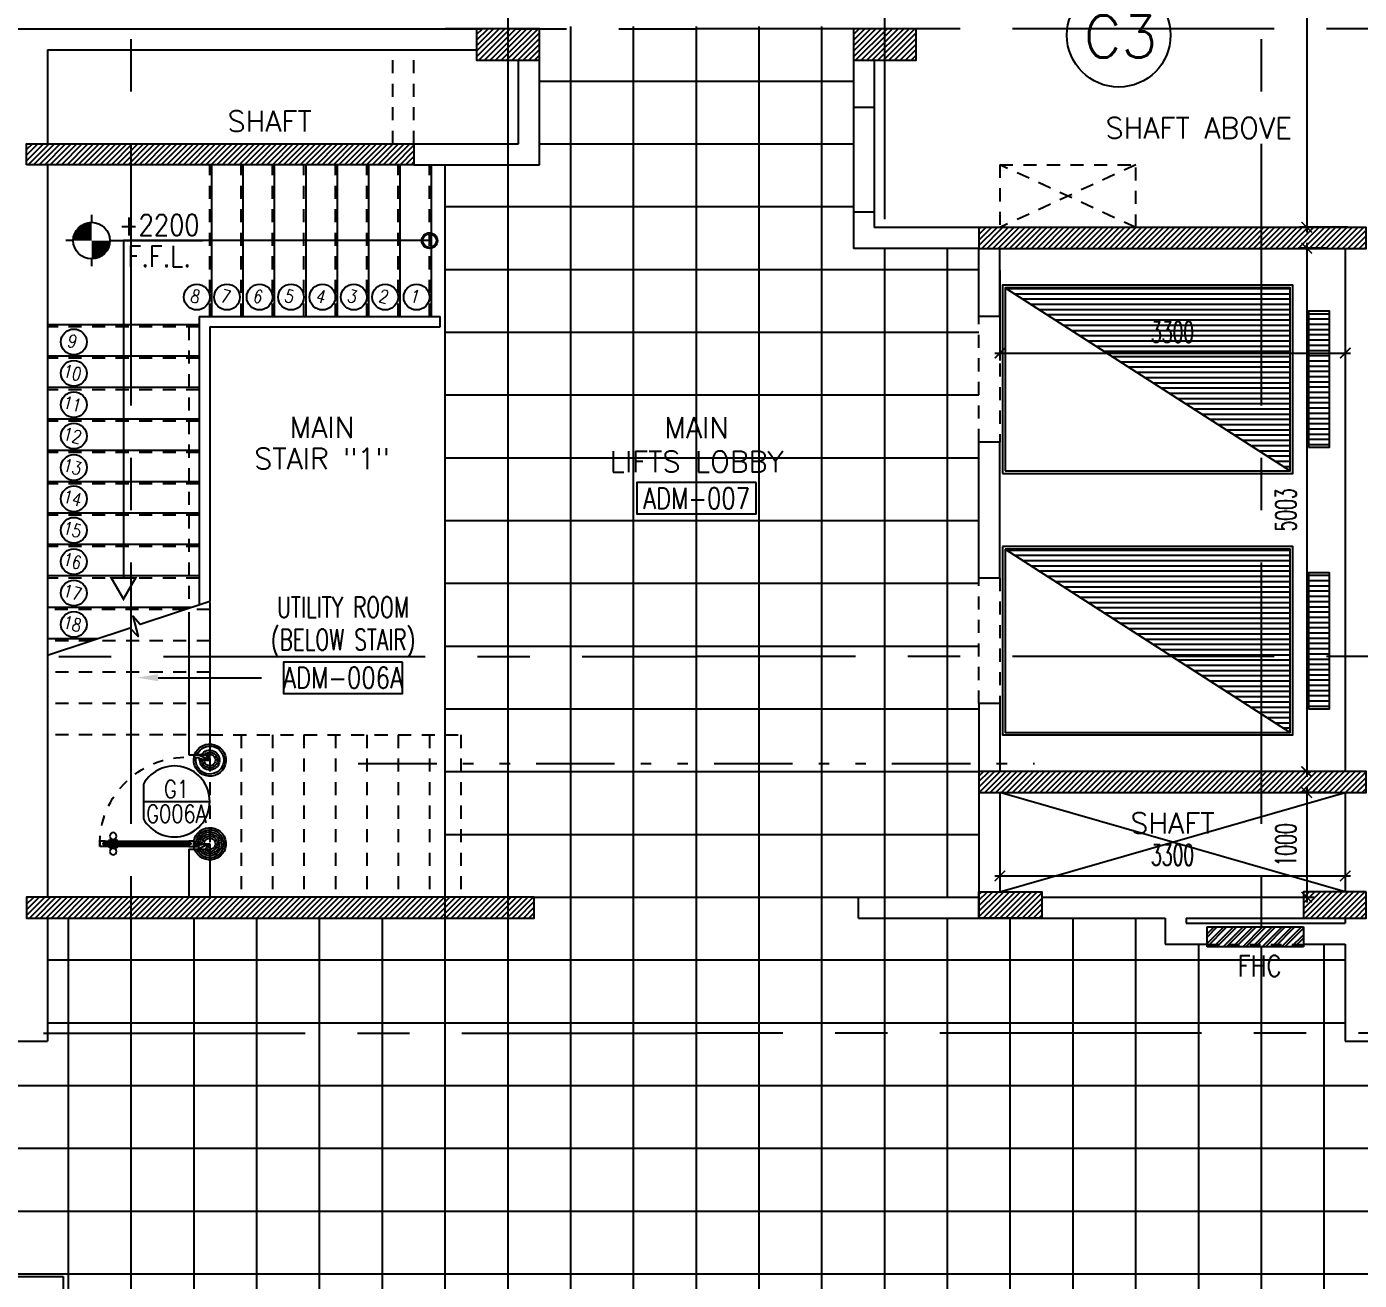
# Model space of a CAD drawing. Extents: x 417820 to 418166, y 43448 to 43632.
# Drawn here: x 417883.3 to 417896.03, y 43482.51 to 43494.49 of the extents above; entities that cross this region are included whole.
import ezdxf
from ezdxf.enums import TextEntityAlignment as Align

# ---------------------------------------------------------------- set-up
doc = ezdxf.new("R2010")
doc.units = 0
doc.header["$MEASUREMENT"] = 0
doc.header["$PDMODE"] = 3
doc.header["$PDSIZE"] = 0.1
for name, pattern in [('2DASHES', [1.7, 0.75, -0.25, 0.1, -0.25, 0.1, -0.25]), ('CENTERX2', [4, 2.5, -0.5, 0.5, -0.5]), ('HIDDEN', [0.375, 0.25, -0.125]), ('HIDDEN2', [0.1875, 0.125, -0.0625])]:
    doc.linetypes.add(name, pattern=pattern)
doc.layers.get('0').update_dxf_attribs({"linetype": 'CONTINUOUS'})
doc.layers.get('DEFPOINTS').update_dxf_attribs({"linetype": 'CONTINUOUS'})
for name, color, linetype in [('AXES', 11, 'CENTERX2'), ('CEILING', 4, 'CONTINUOUS'), ('ceiling-marker', 6, 'CONTINUOUS'), ('COL', 2, 'CONTINUOUS'), ('DIM', 4, 'CONTINUOUS'), ('DOOR', 11, 'CONTINUOUS'), ('DOOR-CR', 2, 'CONTINUOUS'), ('DOOR-NO', 3, 'CONTINUOUS'), ('EJ', 8, 'CONTINUOUS'), ('FHC', 2, 'CONTINUOUS'), ('HAT', 8, 'CONTINUOUS'), ('HIDDEN', 9, 'HIDDEN2'), ('IND-ES-L', 6, '2DASHES'), ('LEV-PL', 4, 'CONTINUOUS'), ('LIFTS', 4, 'CONTINUOUS'), ('ME-FIX', 3, 'CONTINUOUS'), ('RM-BOX', 11, 'CONTINUOUS'), ('RM-IND', 5, 'CONTINUOUS'), ('RM-NAME', 11, 'CONTINUOUS'), ('RM-NO', 11, 'CONTINUOUS'), ('SHAFT', 7, 'CONTINUOUS'), ('STR', 5, 'CONTINUOUS'), ('TXT', 2, 'CONTINUOUS'), ('WALL', 2, 'CONTINUOUS')]:
    doc.layers.add(name, color=color, linetype=linetype)
doc.styles.add('A-TXT200A', font='simplex.shx', dxfattribs={"width": 0.7, "height": 200})
doc.styles.add('ROMANS', font='ROMANS.shx', dxfattribs={"width": 0.6})
doc.styles.add('S', font='ROMANS.SHX')
doc.dimstyles.new('STANDARD in', dxfattribs={"dimtxt": 0.2, "dimasz": 0.1, "dimexe": 0.07, "dimexo": 0.05, "dimgap": 0.1, "dimtad": 1, "dimdec": 0, "dimlfac": 1000, "dimzin": 0, "dimdsep": 46, "dimtxsty": 'ROMANS', "dimblk": 'ARCHTICK', "dimcen": 0.05, "dimdle": 0.05, "dimclrd": 4, "dimclre": 4, "dimclrt": 2, "dimadec": 0, "dimazin": 0, "dimtfac": 1, "dimtdec": 0, "dimtmove": 2, "dimatfit": 3, "dimldrblk": 'ARCHTICK', "dimfxl": 0, "dimtolj": 1, "dimtzin": 0, "dimarcsym": 0})

# ---------------------------------------------------------------- blocks, each defined once
blk = doc.blocks.new('*X30')
at = {"color": 0}
for p, q in [((503899, 131750), (506612, 131750)), ((503977, 131700), (506612, 131700)), ((504055, 131650), (506612, 131650)), ((504132, 131600), (506612, 131600)), ((504210, 131550), (506612, 131550)), ((504288, 131500), (506612, 131500)), ((504366, 131450), (506612, 131450)), ((504444, 131400), (506612, 131400)), ((504522, 131350), (506612, 131350)), ((504600, 131300), (506612, 131300)), ((504677, 131250), (506612, 131250)), ((504755, 131200), (506612, 131200)), ((504833, 131150), (506612, 131150)), ((504911, 131100), (506612, 131100)), ((504989, 131050), (506612, 131050)), ((505067, 131000), (506612, 131000)), ((505145, 130950), (506612, 130950)), ((505222, 130900), (506612, 130900)), ((505300, 130850), (506612, 130850)), ((505378, 130800), (506612, 130800)), ((505456, 130750), (506612, 130750)), ((505534, 130700), (506612, 130700)), ((505612, 130650), (506612, 130650)), ((505690, 130600), (506612, 130600)), ((505767, 130550), (506612, 130550)), ((505845, 130500), (506612, 130500)), ((505923, 130450), (506612, 130450)), ((506001, 130400), (506612, 130400)), ((506079, 130350), (506612, 130350)), ((506157, 130300), (506612, 130300)), ((506235, 130250), (506612, 130250)), ((506312, 130200), (506612, 130200)), ((506390, 130150), (506612, 130150)), ((506468, 130100), (506612, 130100)), ((506546, 130050), (506612, 130050))]:
    blk.add_line(p, q, dxfattribs=at)
blk = doc.blocks.new('*X33')
at = {"color": 0}
for p, q in [((197839, 36035), (198015, 36211)), ((197839, 36088), (197962, 36211)), ((197839, 36141), (197909, 36211)), ((197839, 36194), (197856, 36211)), ((197868, 36011), (198068, 36211)), ((197921, 36011), (198121, 36211)), ((197974, 36011), (198174, 36211)), ((198027, 36011), (198227, 36211)), ((198080, 36011), (198280, 36211)), ((198133, 36011), (198333, 36211)), ((198186, 36011), (198386, 36211)), ((198239, 36011), (198439, 36211)), ((198292, 36011), (198492, 36211)), ((198345, 36011), (198545, 36211)), ((198398, 36011), (198598, 36211)), ((198451, 36011), (198651, 36211)), ((198504, 36011), (198704, 36211)), ((198557, 36011), (198757, 36211)), ((198610, 36011), (198810, 36211)), ((198663, 36011), (198863, 36211)), ((198716, 36011), (198916, 36211)), ((198769, 36011), (198969, 36211)), ((198822, 36011), (199022, 36211)), ((198875, 36011), (199075, 36211)), ((198928, 36011), (199128, 36211)), ((198981, 36011), (199181, 36211)), ((199034, 36011), (199234, 36211)), ((199088, 36011), (199288, 36211)), ((199141, 36011), (199341, 36211)), ((199194, 36011), (199394, 36211)), ((199247, 36011), (199447, 36211)), ((199300, 36011), (199500, 36211)), ((199353, 36011), (199553, 36211)), ((199406, 36011), (199606, 36211)), ((199459, 36011), (199659, 36211)), ((199512, 36011), (199712, 36211)), ((199565, 36011), (199765, 36211)), ((199618, 36011), (199818, 36211)), ((199671, 36011), (199871, 36211)), ((199724, 36011), (199924, 36211)), ((199777, 36011), (199977, 36211)), ((199830, 36011), (200030, 36211)), ((199883, 36011), (200083, 36211)), ((199936, 36011), (200136, 36211)), ((199989, 36011), (200189, 36211)), ((200042, 36011), (200242, 36211)), ((200095, 36011), (200295, 36211)), ((200148, 36011), (200348, 36211)), ((200201, 36011), (200401, 36211)), ((200254, 36011), (200454, 36211)), ((200307, 36011), (200507, 36211)), ((200360, 36011), (200560, 36211)), ((200413, 36011), (200613, 36211)), ((200466, 36011), (200666, 36211)), ((200519, 36011), (200719, 36211)), ((200572, 36011), (200772, 36211)), ((200625, 36011), (200825, 36211)), ((200678, 36011), (200878, 36211)), ((200732, 36011), (200932, 36211)), ((200785, 36011), (200985, 36211)), ((200838, 36011), (201038, 36211)), ((200891, 36011), (201091, 36211)), ((200944, 36011), (201144, 36211)), ((200997, 36011), (201197, 36211)), ((201050, 36011), (201250, 36211)), ((201103, 36011), (201303, 36211)), ((201156, 36011), (201356, 36211)), ((201209, 36011), (201409, 36211)), ((201262, 36011), (201462, 36211)), ((201315, 36011), (201515, 36211)), ((201368, 36011), (201539, 36182)), ((201421, 36011), (201539, 36129)), ((201474, 36011), (201539, 36076)), ((201527, 36011), (201539, 36023))]:
    blk.add_line(p, q, dxfattribs=at)
blk = doc.blocks.new('*X32')
at = {"color": 0}
for p, q in [((197839, 31209), (198041, 31411)), ((197839, 31262), (197988, 31411)), ((197839, 31315), (197935, 31411)), ((197839, 31368), (197882, 31411)), ((197894, 31211), (198094, 31411)), ((197947, 31211), (198147, 31411)), ((198000, 31211), (198200, 31411)), ((198053, 31211), (198253, 31411)), ((198106, 31211), (198306, 31411)), ((198159, 31211), (198359, 31411)), ((198212, 31211), (198412, 31411)), ((198265, 31211), (198465, 31411)), ((198318, 31211), (198518, 31411)), ((198371, 31211), (198571, 31411)), ((198424, 31211), (198624, 31411)), ((198477, 31211), (198677, 31411)), ((198530, 31211), (198730, 31411)), ((198583, 31211), (198783, 31411)), ((198636, 31211), (198836, 31411)), ((198689, 31211), (198889, 31411)), ((198742, 31211), (198942, 31411)), ((198795, 31211), (198995, 31411)), ((198848, 31211), (199048, 31411)), ((198901, 31211), (199101, 31411)), ((198954, 31211), (199154, 31411)), ((199007, 31211), (199207, 31411)), ((199060, 31211), (199260, 31411)), ((199114, 31211), (199314, 31411)), ((199167, 31211), (199367, 31411)), ((199220, 31211), (199420, 31411)), ((199273, 31211), (199473, 31411)), ((199326, 31211), (199526, 31411)), ((199379, 31211), (199579, 31411)), ((199432, 31211), (199632, 31411)), ((199485, 31211), (199685, 31411)), ((199538, 31211), (199738, 31411)), ((199591, 31211), (199791, 31411)), ((199644, 31211), (199844, 31411)), ((199697, 31211), (199897, 31411)), ((199750, 31211), (199950, 31411)), ((199803, 31211), (200003, 31411)), ((199856, 31211), (200056, 31411)), ((199909, 31211), (200109, 31411)), ((199962, 31211), (200162, 31411)), ((200015, 31211), (200215, 31411)), ((200068, 31211), (200268, 31411)), ((200121, 31211), (200321, 31411)), ((200174, 31211), (200374, 31411)), ((200227, 31211), (200427, 31411)), ((200280, 31211), (200480, 31411)), ((200333, 31211), (200533, 31411)), ((200386, 31211), (200586, 31411)), ((200439, 31211), (200639, 31411)), ((200492, 31211), (200692, 31411)), ((200545, 31211), (200745, 31411)), ((200598, 31211), (200798, 31411)), ((200651, 31211), (200851, 31411)), ((200704, 31211), (200904, 31411)), ((200758, 31211), (200958, 31411)), ((200811, 31211), (201011, 31411)), ((200864, 31211), (201064, 31411)), ((200917, 31211), (201117, 31411)), ((200970, 31211), (201170, 31411)), ((201023, 31211), (201223, 31411)), ((201076, 31211), (201276, 31411)), ((201129, 31211), (201329, 31411)), ((201182, 31211), (201382, 31411)), ((201235, 31211), (201435, 31411)), ((201288, 31211), (201488, 31411)), ((201341, 31211), (201539, 31409)), ((201394, 31211), (201539, 31356)), ((201447, 31211), (201539, 31303)), ((201500, 31211), (201539, 31250))]:
    blk.add_line(p, q, dxfattribs=at)
blk = doc.blocks.new('*X29')
at = {"color": 0}
for p, q in [((140176, 227700), (140376, 227700)), ((140176, 227650), (140376, 227650)), ((140176, 227600), (140376, 227600)), ((140176, 227550), (140376, 227550)), ((140176, 227500), (140376, 227500)), ((140176, 227450), (140376, 227450)), ((140176, 227400), (140376, 227400)), ((140176, 227350), (140376, 227350)), ((140176, 227300), (140376, 227300)), ((140176, 227250), (140376, 227250)), ((140176, 227200), (140376, 227200)), ((140176, 227150), (140376, 227150)), ((140176, 227100), (140376, 227100)), ((140176, 227050), (140376, 227050)), ((140176, 227000), (140376, 227000)), ((140176, 226950), (140376, 226950)), ((140176, 226900), (140376, 226900)), ((140176, 226850), (140376, 226850)), ((140176, 226800), (140376, 226800)), ((140176, 226750), (140376, 226750)), ((140176, 226700), (140376, 226700)), ((140176, 226650), (140376, 226650)), ((140176, 226600), (140376, 226600)), ((140176, 226550), (140376, 226550)), ((140176, 226500), (140376, 226500)), ((140176, 226450), (140376, 226450))]:
    blk.add_line(p, q, dxfattribs=at)
blk = doc.blocks.new('RM2')
at = {"layer": 'RM-NAME', "style": 'ROMANS'}
blk.add_text('SHAFT', height=200, dxfattribs=at).set_placement((0, 0), align=Align.MIDDLE)
blk = doc.blocks.new('*X60')
at = {"color": 0}
for p, q in [((76229, 30037), (76403, 30211)), ((76229, 30091), (76350, 30211)), ((76229, 30144), (76297, 30211)), ((76229, 30197), (76244, 30211)), ((76256, 30011), (76456, 30211)), ((76309, 30011), (76509, 30211)), ((76362, 30011), (76562, 30211)), ((76415, 30011), (76615, 30211)), ((76468, 30011), (76668, 30211)), ((76521, 30011), (76721, 30211)), ((76574, 30011), (76774, 30211)), ((76627, 30011), (76827, 30211)), ((76680, 30011), (76880, 30211)), ((76733, 30011), (76933, 30211)), ((76786, 30011), (76986, 30211)), ((76839, 30011), (77039, 30211)), ((76892, 30011), (77092, 30211)), ((76945, 30011), (77145, 30211)), ((76998, 30011), (77198, 30211)), ((77051, 30011), (77251, 30211)), ((77104, 30011), (77304, 30211)), ((77157, 30011), (77357, 30211)), ((77210, 30011), (77410, 30211)), ((77263, 30011), (77463, 30211)), ((77316, 30011), (77516, 30211)), ((77369, 30011), (77569, 30211)), ((77423, 30011), (77623, 30211)), ((77476, 30011), (77676, 30211)), ((77529, 30011), (77729, 30211)), ((77582, 30011), (77782, 30211)), ((77635, 30011), (77835, 30211)), ((77688, 30011), (77888, 30211)), ((77741, 30011), (77941, 30211)), ((77794, 30011), (77994, 30211)), ((77847, 30011), (78047, 30211)), ((77900, 30011), (78100, 30211)), ((77953, 30011), (78153, 30211)), ((78006, 30011), (78206, 30211)), ((78059, 30011), (78259, 30211)), ((78112, 30011), (78312, 30211)), ((78165, 30011), (78365, 30211)), ((78218, 30011), (78418, 30211)), ((78271, 30011), (78471, 30211)), ((78324, 30011), (78524, 30211)), ((78377, 30011), (78577, 30211)), ((78430, 30011), (78630, 30211)), ((78483, 30011), (78683, 30211)), ((78536, 30011), (78736, 30211)), ((78589, 30011), (78789, 30211)), ((78642, 30011), (78842, 30211)), ((78695, 30011), (78895, 30211)), ((78748, 30011), (78948, 30211)), ((78801, 30011), (79001, 30211)), ((78854, 30011), (79054, 30211)), ((78907, 30011), (79107, 30211)), ((78960, 30011), (79160, 30211)), ((79013, 30011), (79213, 30211)), ((79067, 30011), (79267, 30211)), ((79120, 30011), (79320, 30211)), ((79173, 30011), (79373, 30211)), ((79226, 30011), (79426, 30211)), ((79279, 30011), (79479, 30211)), ((79332, 30011), (79532, 30211)), ((79385, 30011), (79585, 30211)), ((79438, 30011), (79638, 30211)), ((79491, 30011), (79691, 30211)), ((79544, 30011), (79744, 30211)), ((79597, 30011), (79797, 30211)), ((79650, 30011), (79850, 30211)), ((79703, 30011), (79903, 30211)), ((79756, 30011), (79956, 30211)), ((79809, 30011), (80009, 30211)), ((79862, 30011), (80062, 30211)), ((79915, 30011), (80115, 30211)), ((79968, 30011), (80168, 30211)), ((80021, 30011), (80221, 30211)), ((80074, 30011), (80274, 30211)), ((80127, 30011), (80327, 30211)), ((80180, 30011), (80380, 30211)), ((80233, 30011), (80433, 30211)), ((80286, 30011), (80486, 30211)), ((80339, 30011), (80539, 30211)), ((80392, 30011), (80592, 30211)), ((80445, 30011), (80645, 30211)), ((80498, 30011), (80698, 30211)), ((80551, 30011), (80751, 30211)), ((80604, 30011), (80804, 30211)), ((80658, 30011), (80858, 30211)), ((80711, 30011), (80911, 30211)), ((80764, 30011), (80964, 30211)), ((80817, 30011), (81017, 30211)), ((80870, 30011), (81070, 30211)), ((80923, 30011), (81079, 30168)), ((80976, 30011), (81079, 30115)), ((81029, 30011), (81079, 30061))]:
    blk.add_line(p, q, dxfattribs=at)
blk = doc.blocks.new('*X58')
at = {"color": 0}
for p, q in [((76229, 37250), (76390, 37411)), ((76229, 37303), (76337, 37411)), ((76229, 37356), (76284, 37411)), ((76229, 37409), (76231, 37411)), ((76243, 37211), (76443, 37411)), ((76296, 37211), (76496, 37411)), ((76349, 37211), (76549, 37411)), ((76402, 37211), (76602, 37411)), ((76455, 37211), (76655, 37411)), ((76508, 37211), (76708, 37411)), ((76561, 37211), (76761, 37411)), ((76615, 37211), (76815, 37411)), ((76668, 37211), (76868, 37411)), ((76721, 37211), (76921, 37411)), ((76774, 37211), (76974, 37411)), ((76827, 37211), (77027, 37411)), ((76880, 37211), (77080, 37411)), ((76933, 37211), (77133, 37411)), ((76986, 37211), (77186, 37411)), ((77039, 37211), (77239, 37411)), ((77092, 37211), (77292, 37411)), ((77145, 37211), (77345, 37411)), ((77198, 37211), (77398, 37411)), ((77251, 37211), (77451, 37411)), ((77304, 37211), (77504, 37411)), ((77357, 37211), (77557, 37411)), ((77410, 37211), (77610, 37411)), ((77463, 37211), (77663, 37411)), ((77516, 37211), (77716, 37411)), ((77569, 37211), (77769, 37411)), ((77622, 37211), (77822, 37411)), ((77675, 37211), (77875, 37411)), ((77728, 37211), (77928, 37411)), ((77781, 37211), (77981, 37411)), ((77834, 37211), (78034, 37411)), ((77887, 37211), (78087, 37411)), ((77940, 37211), (78140, 37411)), ((77993, 37211), (78193, 37411)), ((78046, 37211), (78246, 37411)), ((78099, 37211), (78299, 37411)), ((78152, 37211), (78352, 37411)), ((78206, 37211), (78406, 37411)), ((78259, 37211), (78459, 37411)), ((78312, 37211), (78512, 37411)), ((78365, 37211), (78565, 37411)), ((78418, 37211), (78618, 37411)), ((78471, 37211), (78671, 37411)), ((78524, 37211), (78724, 37411)), ((78577, 37211), (78777, 37411)), ((78630, 37211), (78830, 37411)), ((78683, 37211), (78883, 37411)), ((78736, 37211), (78936, 37411)), ((78789, 37211), (78989, 37411)), ((78842, 37211), (79042, 37411)), ((78895, 37211), (79095, 37411)), ((78948, 37211), (79148, 37411)), ((79001, 37211), (79201, 37411)), ((79054, 37211), (79254, 37411)), ((79107, 37211), (79307, 37411)), ((79160, 37211), (79360, 37411)), ((79213, 37211), (79413, 37411)), ((79266, 37211), (79466, 37411)), ((79319, 37211), (79519, 37411)), ((79372, 37211), (79572, 37411)), ((79425, 37211), (79625, 37411)), ((79478, 37211), (79678, 37411)), ((79531, 37211), (79731, 37411)), ((79584, 37211), (79784, 37411)), ((79637, 37211), (79837, 37411)), ((79690, 37211), (79890, 37411)), ((79743, 37211), (79929, 37397)), ((79797, 37211), (79929, 37344)), ((79850, 37211), (79929, 37291)), ((79903, 37211), (79929, 37238))]:
    blk.add_line(p, q, dxfattribs=at)
blk = doc.blocks.new('LEV1')
at = {"layer": 'LEV-PL'}
for p, q in [((0, 245), (0, 175)), ((-175, 0), (-245, 0)), ((175, 0), (1061, 0)), ((0, -175), (0, -245))]:
    blk.add_line(p, q, dxfattribs=at)
at = {"layer": 'LEV-PL', "const_width": 175}
for points in [[(-88, 0, -0.414214), (0, 88, -1)], [(88, 0, -0.414214), (0, -88, -1)]]:
    blk.add_lwpolyline(points, format="xyb", dxfattribs=at)
at = {"layer": 'LEV-PL'}
blk.add_circle((0, 0), 175, dxfattribs=at)
at = {"layer": 'LEV-PL', "color": 4, "style": 'S', "width": 0.85}
for tag, p in [('+0000', (646, 50)), ('F.F.L.', (646, -250))]:
    blk.add_attdef(tag, text='', height=200, dxfattribs=at).set_placement(p, align=Align.CENTER)
blk = doc.blocks.new('RM1')
at = {"layer": 'RM-BOX'}
blk.add_lwpolyline([(570, -200), (-570, -200), (-570, -500), (570, -500)], close=True, dxfattribs=at)
at = {"layer": 'RM-NAME', "style": 'ROMANS'}
for tag, p in [('ROOMNAME1', (0, 324)), ('ROOMNAME2', (0, 0))]:
    blk.add_attdef(tag, text='', height=200, dxfattribs=at).set_placement(p, align=Align.MIDDLE)
at = {"layer": 'RM-NO', "style": 'ROMANS', "width": 0.8}
blk.add_attdef('ROOMNO', text='', height=200, dxfattribs=at).set_placement((0, -350), align=Align.MIDDLE)
blk = doc.blocks.new('DD1')
at = {"layer": 'DOOR-CR'}
blk.add_line((-316, 0), (316, 0), dxfattribs=at)
blk.add_lwpolyline([(-316, -166, 3.820224), (-316, 166)], format="xyb", close=True, dxfattribs=at)
at = {"layer": 'DOOR-NO', "color": 255, "style": 'ROMANS'}
for tag, width, p in [('G', 0.8, (-22, 156)), ('0000', 0.7, (-22, -136))]:
    blk.add_attdef(tag, text='', height=196, dxfattribs=dict(at, width=width)).set_placement(p, align=Align.MIDDLE)
blk = doc.blocks.new('DOOR90')
at = {"layer": 'DOOR', "color": 7, "linetype": 'ByBlock'}
for p, q in [((-150, 0), (0, 0)), ((-150, 0), (-150, -25)), ((0, -50), (-114, 0)), ((0, -50), (-40, 0)), ((0, -50), (0, 0)), ((-1000, -25), (-1050, -25)), ((-1050, -75), (-1050, -25)), ((-1050, -25), (-1050, -75)), ((-1000, -75), (-1050, -75)), ((-1000, -42), (-1020, -42)), ((-1020, -42), (-1020, -58)), ((-1000, -58), (-1020, -58)), ((-1000, -25), (-1000, -42)), ((-1000, -58), (-1000, -75)), ((-878, -18), (-968, -18)), ((-968, -25), (-968, -18)), ((-968, -75), (-968, -82)), ((-878, -82), (-968, -82)), ((-955, -9), (-890, -9)), ((-955, -18), (-955, -9)), ((-955, -18), (-890, -18)), ((-955, -82), (-890, -82)), ((-955, -82), (-955, -91)), ((-955, -91), (-890, -91)), ((-890, -18), (-890, -9)), ((-890, -82), (-890, -91)), ((-878, -25), (-878, -18)), ((-878, -75), (-878, -82)), ((-200, -25), (-150, -25)), ((-200, -42), (-200, -25)), ((-180, -42), (-200, -42)), ((-200, -58), (-180, -58)), ((-200, -75), (-200, -58)), ((-150, -75), (-200, -75)), ((-180, -58), (-180, -42)), ((-150, -25), (-100, -25)), ((-150, -75), (-150, -25)), ((-100, -25), (-100, -50)), ((0, -50), (-100, -37)), ((-100, -50), (0, -50)), ((-150, -875), (-100, -875)), ((-150, -900), (-150, -875)), ((0, -850), (-114, -900)), ((-100, -875), (-100, -850)), ((0, -850), (-100, -863)), ((-100, -850), (0, -850)), ((0, -850), (-40, -900)), ((0, -850), (0, -900)), ((-150, -900), (0, -900)), ((0, -900), (-150, -900))]:
    blk.add_line(p, q, dxfattribs=at)
at = {"layer": 'DOOR', "linetype": 'ByBlock'}
for p, q in [((-200, -25), (-1000, -25)), ((-200, -42), (-1000, -42)), ((-200, -58), (-1000, -58)), ((-1000, -75), (-200, -75))]:
    blk.add_line(p, q, dxfattribs=at)
at = {"layer": 'DOOR', "color": 7, "linetype": 'ByBlock'}
for centre in [(-923, 24), (-923, -124)]:
    blk.add_circle(centre, 32.4, dxfattribs=at)
for centre, radius, start, end in [((0, -50), 154, 161.1053, 166.2858), ((0, -50), 94.4, 148.0182, 180), ((0, -50), 134, 158.1598, 169.28), ((0, -50), 114, 154.0838, 167.3774), ((0, -50), 74.4, 137.7764, 180), ((0, -50), 54.4, 113.2074, 180), ((0, -50), 34.4, 90, 180), ((0, -50), 14.4, 90, 180), ((0, -850), 154, 193.7142, 198.8947), ((0, -850), 134, 190.72, 201.8402), ((0, -850), 94.4, 180, 211.9818), ((0, -850), 74.4, 180, 222.2236), ((0, -850), 54.4, 180, 246.7926), ((0, -850), 34.4, 180, 270), ((0, -850), 14.4, 180, 270)]:
    blk.add_arc(centre, radius, start, end, dxfattribs=at)
at = {"layer": 'DOOR', "linetype": 'HIDDEN', "ltscale": 0.5}
blk.add_arc((-222, -50), 828, 178.2701, 275.003, dxfattribs=at)
blk = doc.blocks.new('_ARCHTICK')
at = {"color": 0, "linetype": 'ByBlock', "const_width": 0.15}
blk.add_lwpolyline([(-0.5, -0.5), (0.5, 0.5)], dxfattribs=at)
blk = doc.blocks.new('*D160')
at = {"layer": 'DEFPOINTS', "color": 0}
for p in [(417892.597, 43492.218), (417895.897, 43492.218), (417895.897, 43491.375)]:
    blk.add_point(p, dxfattribs=at)
at = {"layer": 'DIM', "color": 4, "lineweight": -2}
for p, q in [((417892.597, 43492.168), (417892.597, 43491.305)), ((417895.897, 43492.168), (417895.897, 43491.305)), ((417892.547, 43491.375), (417895.947, 43491.375))]:
    blk.add_line(p, q, dxfattribs=at)
at = {"layer": 'DIM', "color": 4, "lineweight": -2, "xscale": 0.1, "yscale": 0.1, "zscale": 0.1, "rotation": 180}
blk.add_blockref('_ARCHTICK', (417892.597, 43491.375), dxfattribs=at)
at = {"layer": 'DIM', "color": 4, "lineweight": -2, "xscale": 0.1, "yscale": 0.1, "zscale": 0.1}
blk.add_blockref('_ARCHTICK', (417895.897, 43491.375), dxfattribs=at)
at = {"layer": 'DIM', "color": 2, "insert": (417894.247, 43491.575), "char_height": 0.2, "attachment_point": 5, "style": 'ROMANS'}
blk.add_mtext('\\A1;3300', dxfattribs=at)
blk = doc.blocks.new('*D161')
at = {"layer": 'DEFPOINTS', "color": 0}
for p in [(417895.767, 43492.377), (417895.529, 43487.374), (417895.781, 43487.374)]:
    blk.add_point(p, dxfattribs=at)
at = {"layer": 'DIM', "color": 4, "lineweight": -2}
for p, q in [((417895.529, 43492.427), (417895.529, 43487.324)), ((417895.717, 43492.377), (417895.459, 43492.377)), ((417895.731, 43487.374), (417895.459, 43487.374))]:
    blk.add_line(p, q, dxfattribs=at)
at = {"layer": 'DIM', "color": 4, "lineweight": -2, "xscale": 0.1, "yscale": 0.1, "zscale": 0.1}
for p, rotation in [((417895.529, 43492.377), 90), ((417895.529, 43487.374), 270)]:
    blk.add_blockref('_ARCHTICK', p, dxfattribs=dict(at, rotation=rotation))
at = {"layer": 'DIM', "color": 2, "insert": (417895.329, 43489.876), "char_height": 0.2, "attachment_point": 5, "rotation": 90, "style": 'ROMANS'}
blk.add_mtext('\\A1;5003', dxfattribs=at)
blk = doc.blocks.new('*D162')
at = {"layer": 'DEFPOINTS', "color": 0}
for p in [(417895.793, 43487.174), (417895.383, 43486.174), (417895.529, 43486.174)]:
    blk.add_point(p, dxfattribs=at)
at = {"layer": 'DIM', "color": 4, "lineweight": -2}
for p, q in [((417895.743, 43487.174), (417895.459, 43487.174)), ((417895.529, 43487.224), (417895.529, 43486.124)), ((417895.433, 43486.174), (417895.599, 43486.174))]:
    blk.add_line(p, q, dxfattribs=at)
at = {"layer": 'DIM', "color": 4, "lineweight": -2, "xscale": 0.1, "yscale": 0.1, "zscale": 0.1}
for p, rotation in [((417895.529, 43487.174), 90), ((417895.529, 43486.174), 270)]:
    blk.add_blockref('_ARCHTICK', p, dxfattribs=dict(at, rotation=rotation))
at = {"layer": 'DIM', "color": 2, "insert": (417895.329, 43486.674), "char_height": 0.2, "attachment_point": 5, "rotation": 90, "style": 'ROMANS'}
blk.add_mtext('\\A1;1000', dxfattribs=at)
blk = doc.blocks.new('*D163')
at = {"layer": 'DEFPOINTS', "color": 0}
for p in [(417892.597, 43486.561), (417895.897, 43486.561), (417895.897, 43486.377)]:
    blk.add_point(p, dxfattribs=at)
at = {"layer": 'DIM', "color": 4, "lineweight": -2}
for p, q in [((417892.597, 43486.511), (417892.597, 43486.307)), ((417895.897, 43486.511), (417895.897, 43486.307)), ((417892.547, 43486.377), (417895.947, 43486.377))]:
    blk.add_line(p, q, dxfattribs=at)
at = {"layer": 'DIM', "color": 4, "lineweight": -2, "xscale": 0.1, "yscale": 0.1, "zscale": 0.1, "rotation": 180}
blk.add_blockref('_ARCHTICK', (417892.597, 43486.377), dxfattribs=at)
at = {"layer": 'DIM', "color": 4, "lineweight": -2, "xscale": 0.1, "yscale": 0.1, "zscale": 0.1}
blk.add_blockref('_ARCHTICK', (417895.897, 43486.377), dxfattribs=at)
at = {"layer": 'DIM', "color": 2, "insert": (417894.247, 43486.577), "char_height": 0.2, "attachment_point": 5, "style": 'ROMANS'}
blk.add_mtext('\\A1;3300', dxfattribs=at)
blk = doc.blocks.new('*D164')
at = {"layer": 'DEFPOINTS', "color": 0}
for p in [(417895.925, 43498.194), (417895.529, 43492.577), (417895.967, 43492.577)]:
    blk.add_point(p, dxfattribs=at)
at = {"layer": 'DIM', "color": 4, "lineweight": -2}
for p, q in [((417895.529, 43498.244), (417895.529, 43492.527)), ((417895.875, 43498.194), (417895.459, 43498.194)), ((417895.917, 43492.577), (417895.459, 43492.577))]:
    blk.add_line(p, q, dxfattribs=at)
at = {"layer": 'DIM', "color": 4, "lineweight": -2, "xscale": 0.1, "yscale": 0.1, "zscale": 0.1}
for p, rotation in [((417895.529, 43498.194), 90), ((417895.529, 43492.577), 270)]:
    blk.add_blockref('_ARCHTICK', p, dxfattribs=dict(at, rotation=rotation))
at = {"layer": 'DIM', "color": 2, "insert": (417895.329, 43495.386), "char_height": 0.2, "attachment_point": 5, "rotation": 90, "style": 'ROMANS'}
blk.add_mtext('\\A1;5617', dxfattribs=at)
blk = doc.blocks.new('A$C16F26542')
at = {"layer": 'IND-ES-L'}
blk.add_line((55.259, 20.826), (61.721, 20.826), dxfattribs=at)

msp = doc.modelspace()

# ---------------------------------------------------------------- hatches: boundary and pattern name
at = {"layer": 'FHC', "linetype": 'ByBlock', "ltscale": 0.3}
h = msp.add_hatch(dxfattribs=at)
h.set_pattern_fill('ANSI32', color=11, scale=175, style=0)
h.set_pattern_definition([(44.999998, (417662.380424, 43454.64832), (-0.046403885, 0.046403882), []), (44.999998, (417662.41136, 43454.64832), (-0.046403885, 0.046403882), [])])
h.paths.add_polyline_path([(417895.4966, 43485.6993), (417895.4966, 43485.8893), (417894.5766, 43485.8893), (417894.5766, 43485.6993)])
h.paths.add_polyline_path([(417894.364, 43485.2782), (417894.364, 43485.699), (417894.6265, 43485.699), (417894.6265, 43485.2782)], flags=9)
at = {"layer": 'HAT'}
h = msp.add_hatch(dxfattribs=at)
h.set_pattern_fill('ANSI31', color=256, scale=0.3, style=0)
h.set_pattern_definition([(45, (417529.351385, 43455.643322), (-0.0265165043, 0.0265165043), [])])
h.paths.add_polyline_path([(417887.8966, 43494.1743), (417887.8966, 43494.4743), (417887.5966, 43494.4743), (417887.5966, 43494.1743)])
h.paths.add_polyline_path([(417888.1966, 43494.1743), (417888.1966, 43494.4743), (417887.8966, 43494.4743), (417887.8966, 43494.1743)])
h = msp.add_hatch(dxfattribs=at)
h.set_pattern_fill('ANSI31', color=256, scale=0.3, style=0)
h.set_pattern_definition([(45, (417532.951385, 43455.643322), (-0.0265165043, 0.0265165043), [])])
h.paths.add_polyline_path([(417891.4966, 43494.1743), (417891.4966, 43494.4743), (417891.1966, 43494.4743), (417891.1966, 43494.1743)])
h.paths.add_polyline_path([(417891.7966, 43494.1743), (417891.7966, 43494.4743), (417891.4966, 43494.4743), (417891.4966, 43494.1743)])
h = msp.add_hatch(dxfattribs=at)
h.set_pattern_fill('ANSI31', color=256, scale=0.3, style=0)
h.set_pattern_definition([(45, (417480.111385, 43455.963322), (-0.0265165043, 0.0265165043), [])])
h.paths.add_polyline_path([(417892.9966, 43486.2229), (417892.3966, 43486.2229), (417892.3966, 43485.9743), (417892.9966, 43485.9743)])
h.paths.add_polyline_path([(417896.0966, 43486.2229), (417895.4966, 43486.2229), (417895.4966, 43485.9743), (417896.0966, 43485.9743)])

# ---------------------------------------------------------------- linework, layer by layer
at = {"layer": 'AXES'}
for p, q in [((417887.8966, 43448.6529), (417887.8966, 43538.4875)), ((417891.4966, 43448.6529), (417891.4966, 43538.4875)), ((417895.0966, 43466.8743), (417895.0966, 43525.6943)), ((417884.2966, 43466.8743), (417884.2966, 43525.4443)), ((417820.9552, 43494.4743), (417889.6966, 43494.4743)), ((417911.2163, 43494.4743), (417889.6966, 43494.4743)), ((417820.6052, 43488.4743), (417889.6966, 43488.4743)), ((417911.2163, 43488.4743), (417889.6966, 43488.4743)), ((417831.4566, 43484.8743), (417889.6966, 43484.8743)), ((417906.5226, 43484.8743), (417889.6966, 43484.8743))]:
    msp.add_line(p, q, dxfattribs=at)
at = {"layer": 'CEILING'}
for p, q in [((417888.4966, 43470.7743), (417888.4966, 43494.4943)), ((417889.0966, 43470.7743), (417889.0966, 43494.4943)), ((417889.6966, 43470.7743), (417889.6966, 43494.4943)), ((417890.2966, 43470.7743), (417890.2966, 43494.4943)), ((417890.8966, 43470.7743), (417890.8966, 43494.4943)), ((417888.1966, 43493.9745), (417891.1966, 43493.9745)), ((417888.1966, 43493.3745), (417891.1966, 43493.3745)), ((417887.2966, 43470.7743), (417887.2966, 43493.1743)), ((417887.8966, 43470.7743), (417887.8966, 43493.1743)), ((417887.2966, 43492.7745), (417891.1966, 43492.7745)), ((417891.4966, 43486.1743), (417891.4966, 43492.3743)), ((417892.0966, 43486.1743), (417892.0966, 43492.3743)), ((417887.2966, 43492.1745), (417892.3966, 43492.1745)), ((417887.2966, 43491.5745), (417892.3966, 43491.5745)), ((417887.2966, 43490.9745), (417892.3966, 43490.9745)), ((417887.2966, 43490.3745), (417892.3966, 43490.3745)), ((417887.2966, 43489.7745), (417892.3966, 43489.7745)), ((417887.2966, 43489.1745), (417892.3966, 43489.1745)), ((417887.2966, 43488.5745), (417892.3966, 43488.5745)), ((417887.2966, 43487.9745), (417892.3966, 43487.9745)), ((417887.2966, 43487.3745), (417892.3966, 43487.3745)), ((417887.2966, 43486.7745), (417892.3966, 43486.7745)), ((417888.1466, 43486.1745), (417891.2466, 43486.1745)), ((417883.6966, 43467.1243), (417883.6966, 43485.9746)), ((417884.2966, 43481.5254), (417884.2966, 43485.9746)), ((417884.8966, 43467.1243), (417884.8966, 43485.9746)), ((417885.4966, 43470.7743), (417885.4966, 43485.9746)), ((417886.0966, 43470.7743), (417886.0966, 43485.9746)), ((417886.6966, 43470.7743), (417886.6966, 43485.9746)), ((417887.2966, 43470.7743), (417887.2966, 43485.9746)), ((417887.8966, 43470.7743), (417887.8966, 43485.9746)), ((417891.4966, 43470.7743), (417891.4966, 43485.9746)), ((417892.0966, 43470.7743), (417892.0966, 43485.9746)), ((417892.6966, 43470.7743), (417892.6966, 43485.9746)), ((417893.2966, 43470.7743), (417893.2966, 43485.9746)), ((417893.8966, 43470.7743), (417893.8966, 43485.9746)), ((417894.4966, 43467.1243), (417894.4966, 43485.7243)), ((417895.0966, 43474.3243), (417895.0966, 43485.6993)), ((417895.6966, 43467.1243), (417895.6966, 43485.7243)), ((417883.4966, 43485.5745), (417895.8966, 43485.5745)), ((417883.4966, 43484.9745), (417895.8966, 43484.9745)), ((417882.5716, 43484.3745), (417899.3216, 43484.3745)), ((417882.5716, 43483.7745), (417899.3216, 43483.7745)), ((417882.5716, 43483.1745), (417899.3216, 43483.1745)), ((417882.5716, 43482.5745), (417899.3216, 43482.5745))]:
    msp.add_line(p, q, dxfattribs=at)
at = {"layer": 'ceiling-marker', "color": 2}
msp.add_circle((417893.7324, 43494.4121), 0.4949, dxfattribs=at)
at = {"layer": 'COL', "color": 2, "linetype": 'ByBlock'}
msp.add_line((417892.3966, 43486.2257), (417892.3966, 43485.9743), dxfattribs=at)
at = {"layer": 'COL'}
for points in [[(417888.1966, 43494.4743), (417887.5966, 43494.4743), (417887.5966, 43494.1743), (417888.1966, 43494.1743)], [(417891.7966, 43494.4743), (417891.1966, 43494.4743), (417891.1966, 43494.1743), (417891.7966, 43494.1743)], [(417883.2966, 43493.1743), (417883.2966, 43493.3743), (417886.9966, 43493.3743), (417886.9966, 43493.1743)], [(417892.3966, 43492.5743), (417892.3966, 43492.3743), (417896.0966, 43492.3743), (417896.0966, 43492.5743)], [(417892.3966, 43487.3743), (417892.3966, 43487.1743), (417896.0966, 43487.1743), (417896.0966, 43487.3743)], [(417888.1466, 43486.1743), (417883.2966, 43486.1743), (417883.2966, 43485.9743), (417888.1466, 43485.9743)]]:
    msp.add_lwpolyline(points, close=True, dxfattribs=at)
at = {"layer": 'COL', "color": 2, "linetype": 'ByBlock'}
for points in [[(417892.3966, 43486.2243), (417892.9966, 43486.2243), (417892.9966, 43485.9743), (417892.3966, 43485.9743)], [(417896.0966, 43486.2243), (417895.4966, 43486.2243), (417895.4966, 43485.9743), (417896.0966, 43485.9743)]]:
    msp.add_lwpolyline(points, close=True, dxfattribs=at)
at = {"layer": 'FHC', "linetype": 'ByBlock', "ltscale": 0.3}
for p, q in [((417894.5766, 43485.8893), (417895.4966, 43485.8893)), ((417894.5766, 43485.6993), (417894.5766, 43485.8893)), ((417895.4966, 43485.8893), (417895.4966, 43485.6993)), ((417895.4966, 43485.6993), (417894.5766, 43485.6993))]:
    msp.add_line(p, q, dxfattribs=at)
at = {"layer": 'FHC', "color": 250, "linetype": 'HIDDEN', "ltscale": 0.25}
msp.add_line((417894.5868, 43485.7227), (417895.4888, 43485.7227), dxfattribs=at)
at = {"layer": 'HIDDEN', "color": 251}
for p, q in [((417886.7966, 43493.3743), (417886.7966, 43494.2743)), ((417886.9966, 43493.3743), (417886.9966, 43494.2743))]:
    msp.add_line(p, q, dxfattribs=at)
at = {"layer": 'HIDDEN'}
for p, q in [((417892.5966, 43493.1743), (417893.8966, 43493.1743)), ((417893.8966, 43492.5743), (417892.5966, 43493.1743)), ((417893.8966, 43493.1743), (417892.5966, 43492.5743)), ((417892.5966, 43493.1743), (417892.5966, 43492.5743)), ((417893.8966, 43492.5743), (417893.8966, 43493.1743)), ((417892.3966, 43490.5243), (417892.3966, 43491.7243)), ((417892.5966, 43491.7243), (417892.5966, 43490.5243)), ((417892.3966, 43488.0243), (417892.3966, 43489.2243)), ((417892.5966, 43489.2243), (417892.5966, 43488.0243))]:
    msp.add_line(p, q, dxfattribs=at)
at = {"layer": 'LIFTS'}
for p, q in [((417892.6466, 43491.9993), (417895.3716, 43490.2493)), ((417892.6466, 43489.4993), (417895.3716, 43487.7493))]:
    msp.add_line(p, q, dxfattribs=at)
for points in [[(417892.6216, 43490.2243), (417895.3966, 43490.2243), (417895.3966, 43492.0243), (417892.6216, 43492.0243)], [(417892.6466, 43490.2493), (417895.3716, 43490.2493), (417895.3716, 43491.9993), (417892.6466, 43491.9993)], [(417895.5466, 43490.4743), (417895.7466, 43490.4743), (417895.7466, 43491.7743), (417895.5466, 43491.7743)], [(417892.6216, 43489.5243), (417892.6216, 43487.7243), (417895.3966, 43487.7243), (417895.3966, 43489.5243)], [(417892.6466, 43489.4993), (417892.6466, 43487.7493), (417895.3716, 43487.7493), (417895.3716, 43489.4993)], [(417895.5466, 43487.9743), (417895.7466, 43487.9743), (417895.7466, 43489.2743), (417895.5466, 43489.2743)]]:
    msp.add_lwpolyline(points, close=True, dxfattribs=at)
at = {"layer": 'RM-IND'}
msp.add_line((417884.5518, 43488.2718), (417885.5416, 43488.2718), dxfattribs=at)
msp.add_solid([(417884.5518, 43488.3051), (417884.5518, 43488.2384), (417884.3518, 43488.2718)], dxfattribs=at)
at = {"layer": 'SHAFT'}
for p, q in [((417895.8966, 43486.2243), (417892.5966, 43487.1743)), ((417892.5966, 43486.2243), (417895.8966, 43487.1743))]:
    msp.add_line(p, q, dxfattribs=at)
at = {"layer": 'STR', "linetype": 'HIDDEN2'}
for p, q in [((417885.0466, 43491.7243), (417885.0466, 43493.1743)), ((417885.3466, 43491.7243), (417885.3466, 43493.1743)), ((417885.6466, 43491.7243), (417885.6466, 43493.1743)), ((417885.9466, 43491.7243), (417885.9466, 43493.1743)), ((417886.2466, 43491.7243), (417886.2466, 43493.1743)), ((417886.5466, 43491.7243), (417886.5466, 43493.1743)), ((417886.8466, 43491.7243), (417886.8466, 43493.1743)), ((417884.9466, 43491.6243), (417883.4966, 43491.6243)), ((417884.9466, 43491.3243), (417883.4966, 43491.3243)), ((417884.9466, 43491.0243), (417883.4966, 43491.0243)), ((417884.9466, 43490.7243), (417883.4966, 43490.7243)), ((417884.9466, 43490.4243), (417883.4966, 43490.4243)), ((417884.9466, 43490.1243), (417883.4966, 43490.1243)), ((417884.9466, 43489.8243), (417883.4966, 43489.8243)), ((417884.9466, 43489.5243), (417883.4966, 43489.5243)), ((417884.9466, 43489.2243), (417883.4966, 43489.2243)), ((417884.8163, 43488.9243), (417883.4966, 43488.9243)), ((417883.9203, 43488.6243), (417883.4966, 43488.6243))]:
    msp.add_line(p, q, dxfattribs=at)
at = {"layer": 'STR'}
for p, q in [((417885.0666, 43491.7243), (417885.0666, 43493.1743)), ((417885.3666, 43491.7243), (417885.3666, 43493.1743)), ((417885.6666, 43491.7243), (417885.6666, 43493.1743)), ((417885.9666, 43491.7243), (417885.9666, 43493.1743)), ((417886.2666, 43491.7243), (417886.2666, 43493.1743)), ((417886.5666, 43491.7243), (417886.5666, 43493.1743)), ((417886.8666, 43491.7243), (417886.8666, 43493.1743)), ((417887.1466, 43492.4493), (417884.2216, 43492.4493)), ((417884.2216, 43492.4493), (417884.2216, 43489.2243)), ((417884.9466, 43491.6443), (417883.4966, 43491.6443)), ((417884.9466, 43491.7243), (417887.2466, 43491.7243)), ((417884.9466, 43491.7243), (417884.9466, 43488.9679)), ((417885.0466, 43491.6243), (417887.2466, 43491.6243)), ((417885.0466, 43491.6243), (417885.0466, 43489.0013)), ((417887.2466, 43491.6243), (417887.2466, 43491.7243)), ((417884.9466, 43491.3443), (417883.4966, 43491.3443)), ((417884.9466, 43491.0443), (417883.4966, 43491.0443)), ((417884.9466, 43490.7443), (417883.4966, 43490.7443)), ((417884.9466, 43490.4443), (417883.4966, 43490.4443)), ((417884.9466, 43490.1443), (417883.4966, 43490.1443)), ((417884.9466, 43489.8443), (417883.4966, 43489.8443)), ((417884.9466, 43489.5443), (417883.4966, 43489.5443)), ((417884.9466, 43489.2443), (417883.4966, 43489.2443)), ((417884.8761, 43488.9443), (417883.4966, 43488.9443)), ((417883.9804, 43488.6443), (417883.4966, 43488.6443))]:
    msp.add_line(p, q, dxfattribs=at)
at = {"layer": 'STR', "color": 251, "linetype": 'HIDDEN2'}
for p, q in [((417884.8466, 43491.6243), (417884.8466, 43488.9345)), ((417885.0466, 43488.9909), (417885.0466, 43487.7243)), ((417885.0466, 43488.9243), (417884.8324, 43488.9243)), ((417885.0466, 43488.6243), (417883.9341, 43488.6243)), ((417885.0466, 43488.3243), (417883.4966, 43488.3243)), ((417885.0466, 43488.0243), (417883.4966, 43488.0243)), ((417885.0466, 43487.7243), (417883.4966, 43487.7243)), ((417885.0466, 43487.7243), (417887.4466, 43487.7243)), ((417885.0466, 43487.7243), (417885.0466, 43486.1743)), ((417885.3466, 43487.7243), (417885.3466, 43486.1743)), ((417885.6466, 43487.7243), (417885.6466, 43486.1743)), ((417885.9466, 43487.7243), (417885.9466, 43486.1743)), ((417886.2466, 43487.7243), (417886.2466, 43486.1743)), ((417886.5466, 43487.7243), (417886.5466, 43486.1743)), ((417886.8466, 43487.7243), (417886.8466, 43486.1743)), ((417887.1466, 43487.7243), (417887.1466, 43486.1743)), ((417887.4466, 43487.7243), (417887.4466, 43486.1743))]:
    msp.add_line(p, q, dxfattribs=at)
at = {"layer": 'STR', "linetype": 'HIDDEN2'}
msp.add_lwpolyline([(417887.1466, 43491.7243), (417887.1466, 43493.1743)], dxfattribs=at)
at = {"layer": 'STR'}
for points in [[(417887.1666, 43491.7243), (417887.1666, 43493.1743)], [(417885.0466, 43489.0013), (417884.3807, 43488.7788), (417884.312, 43488.8585), (417884.3618, 43488.6646), (417884.2865, 43488.7461), (417883.4966, 43488.4834)]]:
    msp.add_lwpolyline(points, dxfattribs=at)
at = {"layer": 'STR', "const_width": 0.0215}
msp.add_lwpolyline([(417884.3371, 43489.2243), (417884.1061, 43489.2243), (417884.2216, 43489.0243)], close=True, dxfattribs=at)
at = {"layer": 'STR'}
for radius in [0.075, 0.065]:
    msp.add_circle((417887.1466, 43492.4493), radius, dxfattribs=at)
at = {"layer": 'STR', "color": 11}
for centre in [(417884.9228, 43491.9096), (417885.2111, 43491.9096), (417885.5228, 43491.9096), (417885.8228, 43491.9096), (417886.1228, 43491.9096), (417886.4228, 43491.9096), (417886.7228, 43491.9096), (417887.0228, 43491.9096), (417883.7476, 43491.481), (417883.7476, 43491.181), (417883.7476, 43490.881), (417883.7476, 43490.581), (417883.7476, 43490.281), (417883.7476, 43489.981), (417883.7476, 43489.681), (417883.7476, 43489.381), (417883.7476, 43489.081), (417883.7476, 43488.781)]:
    msp.add_circle(centre, 0.1232, dxfattribs=at)
at = {"layer": 'WALL'}
for p, q in [((417880.9466, 43494.4743), (417887.6466, 43494.4743)), ((417887.6466, 43494.4743), (417887.2966, 43494.4743)), ((417883.4966, 43494.2743), (417887.5966, 43494.2743)), ((417883.4966, 43494.2743), (417883.4966, 43493.3743)), ((417887.9966, 43493.3743), (417887.9966, 43494.1743)), ((417888.1966, 43493.1743), (417888.1966, 43494.1743)), ((417891.1966, 43494.1743), (417891.1966, 43492.7243)), ((417891.3966, 43494.1743), (417891.3966, 43492.7243)), ((417891.1966, 43493.7243), (417891.3966, 43493.7243)), ((417886.9966, 43493.3743), (417887.9966, 43493.3743)), ((417883.4966, 43493.1743), (417883.4966, 43486.1743)), ((417886.9966, 43493.1743), (417888.1966, 43493.1743)), ((417891.1966, 43492.7243), (417891.1966, 43492.3743)), ((417891.1966, 43492.7243), (417891.3966, 43492.7243)), ((417891.3966, 43492.7243), (417891.3966, 43492.5743)), ((417892.3966, 43492.5743), (417891.3966, 43492.5743)), ((417893.8941, 43492.5743), (417891.7941, 43492.5743)), ((417892.3966, 43492.3743), (417891.1966, 43492.3743)), ((417892.3966, 43491.7243), (417892.3966, 43492.3743)), ((417892.5966, 43491.7243), (417892.5966, 43492.3743)), ((417895.8966, 43492.3743), (417895.8966, 43487.3743)), ((417892.5966, 43491.7243), (417892.3966, 43491.7243)), ((417892.5966, 43490.5243), (417892.3966, 43490.5243)), ((417892.3966, 43489.2243), (417892.3966, 43490.5243)), ((417892.5966, 43489.2243), (417892.5966, 43490.5243)), ((417892.5966, 43489.2243), (417892.3966, 43489.2243)), ((417885.0466, 43488.9909), (417885.0466, 43487.7243)), ((417884.8466, 43488.8993), (417884.8466, 43487.5343)), ((417892.5966, 43488.0243), (417892.3966, 43488.0243)), ((417892.3966, 43488.0243), (417892.3966, 43487.3743)), ((417892.5966, 43488.0243), (417892.5966, 43487.3743)), ((417885.0466, 43487.7243), (417885.0466, 43487.5343)), ((417884.8466, 43487.5343), (417885.0466, 43487.5343)), ((417892.3966, 43487.1743), (417892.3966, 43486.1743)), ((417892.5966, 43487.1743), (417892.5966, 43486.2243)), ((417895.8966, 43487.1743), (417895.8966, 43486.2243)), ((417884.8466, 43486.6343), (417884.8466, 43486.1743)), ((417884.8466, 43486.6343), (417885.0466, 43486.6343)), ((417885.0466, 43486.6343), (417885.0466, 43486.1743)), ((417891.2466, 43485.9743), (417891.2466, 43486.1743)), ((417891.2466, 43486.1743), (417892.3966, 43486.1743)), ((417891.2466, 43486.1743), (417892.0966, 43486.1743)), ((417891.2466, 43485.9743), (417891.2466, 43486.1743)), ((417892.9966, 43486.1743), (417895.4966, 43486.1743)), ((417883.4966, 43485.9743), (417883.4966, 43485.9743)), ((417883.4966, 43485.9743), (417883.4966, 43484.7993)), ((417891.2466, 43485.9743), (417894.1766, 43485.9743)), ((417894.1766, 43485.9743), (417894.1766, 43485.7243)), ((417894.3766, 43485.9743), (417894.3766, 43485.9243)), ((417894.3766, 43485.9743), (417895.8966, 43485.9743)), ((417894.3766, 43485.9243), (417895.8966, 43485.9243)), ((417895.8966, 43485.9743), (417895.8966, 43485.9243)), ((417894.1766, 43485.7243), (417894.5766, 43485.7243)), ((417895.4966, 43485.7243), (417895.8966, 43485.7243)), ((417895.8966, 43485.7243), (417895.8966, 43484.7993)), ((417882.5716, 43484.7993), (417883.4966, 43484.7993)), ((417895.8966, 43484.7993), (417899.3216, 43484.7993)), ((417882.5716, 43482.5493), (417883.6466, 43482.5493)), ((417883.6466, 43482.5493), (417883.6466, 43480.7743))]:
    msp.add_line(p, q, dxfattribs=at)

# ---------------------------------------------------------------- block references
at = {"layer": 'DOOR-NO'}
ref = msp.add_blockref('DD1', (417884.7283, 43487.089), dxfattribs=dict(at, xscale=0.001000000047497451, yscale=0.0009999999892897904, zscale=0.001))
ref.add_attrib('G', 'G1', dxfattribs={"height": 0.17, "style": 'ROMANS', "width": 0.8}).set_placement((417884.7283, 43487.207), align=Align.MIDDLE)
ref.add_attrib('000', 'G006A', dxfattribs={"height": 0.17, "style": 'ROMANS', "width": 0.8}).set_placement((417884.7283, 43486.9712), align=Align.MIDDLE)
at = {"layer": 'EJ', "xscale": 0.001000000047497451, "yscale": 0.0009999999892897904, "zscale": 0.001}
msp.add_blockref('RM2', (417894.2466, 43486.8812), dxfattribs=at)
at = {"layer": 'HAT', "xscale": 0.001000000047497451, "yscale": 0.0009999999892897904, "zscale": 0.001}
for name, p in [('*X58', (417807.0674, 43455.9633)), ('*X33', (417694.5581, 43456.3662)), ('*X32', (417694.5581, 43455.9633)), ('*X60', (417807.0674, 43455.9633))]:
    msp.add_blockref(name, p, dxfattribs=at)
for name, p, values in [('LEV1', (417883.9172, 43492.4493), {'F.F.L.': 'F.F.L.', '+0000': '+2200'}), ('RM1', (417889.6983, 43490.3368), {'ROOMNO': 'ADM-007', 'ROOMNAME2': 'LIFTS LOBBY', 'ROOMNAME1': 'MAIN'})]:
    msp.add_blockref(name, p, dxfattribs=at).add_auto_attribs(values)
at = {"layer": 'HAT'}
ref = msp.add_blockref('RM1', (417886.3196, 43488.6218), dxfattribs=dict(at, xscale=0.001000000047497451, yscale=0.0009999999892897904, zscale=0.001))
ref.add_attrib('ROOMNO', 'ADM-006A', dxfattribs={"layer": 'RM-NO', "height": 0.2, "style": 'ROMANS', "width": 0.8}).set_placement((417886.3196, 43488.2718), align=Align.MIDDLE)
ref.add_attrib('ROOMNAME2', '(BELOW STAIR)', dxfattribs={"layer": 'RM-NAME', "height": 0.2, "style": 'A-TXT200A', "width": 0.7}).set_placement((417886.3196, 43488.6218), align=Align.MIDDLE)
ref.add_attrib('ROOMNAME1', 'UTILITY ROOM', dxfattribs={"layer": 'RM-NAME', "height": 0.2, "style": 'A-TXT200A', "width": 0.7}).set_placement((417886.3196, 43488.9456), align=Align.MIDDLE)
at = {"layer": 'LIFTS', "color": 8, "xscale": 0.001000000047497451, "yscale": 0.0009999999892897904, "zscale": 0.001}
for name, p in [('*X30', (417388.7597, 43360.2416)), ('*X29', (417755.3701, 43264.0505)), ('*X30', (417388.7597, 43357.7416)), ('*X29', (417755.3701, 43261.5505))]:
    msp.add_blockref(name, p, dxfattribs=at)
at = {"layer": 'ME-FIX'}
msp.add_blockref('A$C16F26542', (417831.2066, 43466.6244), dxfattribs=at)
at = {"layer": 'WALL', "xscale": -0.001000000047497451, "yscale": 0.0009999999892897904, "zscale": 0.001, "rotation": 180}
msp.add_blockref('DOOR90', (417885.0466, 43486.6343), dxfattribs=at)

# ---------------------------------------------------------------- texts
at = {"layer": 'FHC', "style": 'ROMANS', "width": 0.8}
msp.add_text('FHC', height=0.2, dxfattribs=at).set_placement((417894.8702, 43485.4151))
at = {"layer": 'RM-NAME', "style": 'ROMANS'}
for s, p in [('SHAFT', (417885.619, 43493.5906)), ('SHAFT ABOVE', (417894.4978, 43493.5268)), ('MAIN', (417886.1189, 43490.6657)), ('STAIR "1"', (417886.1189, 43490.3657))]:
    msp.add_text(s, height=0.2, dxfattribs=at).set_placement(p, align=Align.MIDDLE)
at = {"layer": 'STR', "color": 9, "style": 'ROMANS', "width": 0.8}
for s, p in [('8', (417884.9099, 43491.916)), ('7', (417885.1982, 43491.916)), ('6', (417885.5099, 43491.916)), ('5', (417885.8099, 43491.916)), ('4', (417886.1099, 43491.916)), ('3', (417886.4099, 43491.916)), ('2', (417886.7099, 43491.916)), ('1', (417887.0099, 43491.916)), ('9', (417883.7347, 43491.4874)), ('10', (417883.7347, 43491.1874)), ('11', (417883.7347, 43490.8874)), ('12', (417883.7347, 43490.5874)), ('13', (417883.7347, 43490.2874)), ('14', (417883.7347, 43489.9874)), ('15', (417883.7347, 43489.6874)), ('16', (417883.7347, 43489.3874)), ('17', (417883.7347, 43489.0874)), ('18', (417883.7347, 43488.7874))]:
    msp.add_text(s, height=0.125, rotation=345, dxfattribs=at).set_placement(p, align=Align.MIDDLE)
at = {"layer": 'TXT', "color": 6, "style": 'ROMANS'}
msp.add_text('C3', height=0.4, dxfattribs=at).set_placement((417893.3979, 43494.1997))

# ---------------------------------------------------------------- dimensions: what is measured, and where the dimension line sits
at = {"layer": 'DIM'}
for base, p1, p2, picture, middle in [((417895.5288, 43492.5772), (417895.9252, 43498.1943), (417895.9669, 43492.5772), '*D164', (417895.3288, 43495.3858)), ((417895.5288, 43487.3743), (417895.7669, 43492.3772), (417895.7808, 43487.3743), '*D161', (417895.3288, 43489.8758)), ((417895.5285, 43486.1743), (417895.7929, 43487.1743), (417895.3829, 43486.1743), '*D162', (417895.3285, 43486.6743))]:
    dim = msp.add_linear_dim(base=base, p1=p1, p2=p2, angle=90, dimstyle='STANDARD in', dxfattribs=at)
    dim.commit()
    dim.dimension.update_dxf_attribs({"geometry": picture, "text_midpoint": middle})
for base, p1, p2, picture, middle in [((417895.8966, 43491.3746), (417892.5966, 43492.2181), (417895.8966, 43492.2181), '*D160', (417894.2466, 43491.5746)), ((417895.8966, 43486.3768), (417892.5966, 43486.5606), (417895.8966, 43486.5606), '*D163', (417894.2466, 43486.5768))]:
    dim = msp.add_linear_dim(base=base, p1=p1, p2=p2, dimstyle='STANDARD in', dxfattribs=at)
    dim.commit()
    dim.dimension.update_dxf_attribs({"geometry": picture, "text_midpoint": middle})

doc.saveas('drawing.dxf')
